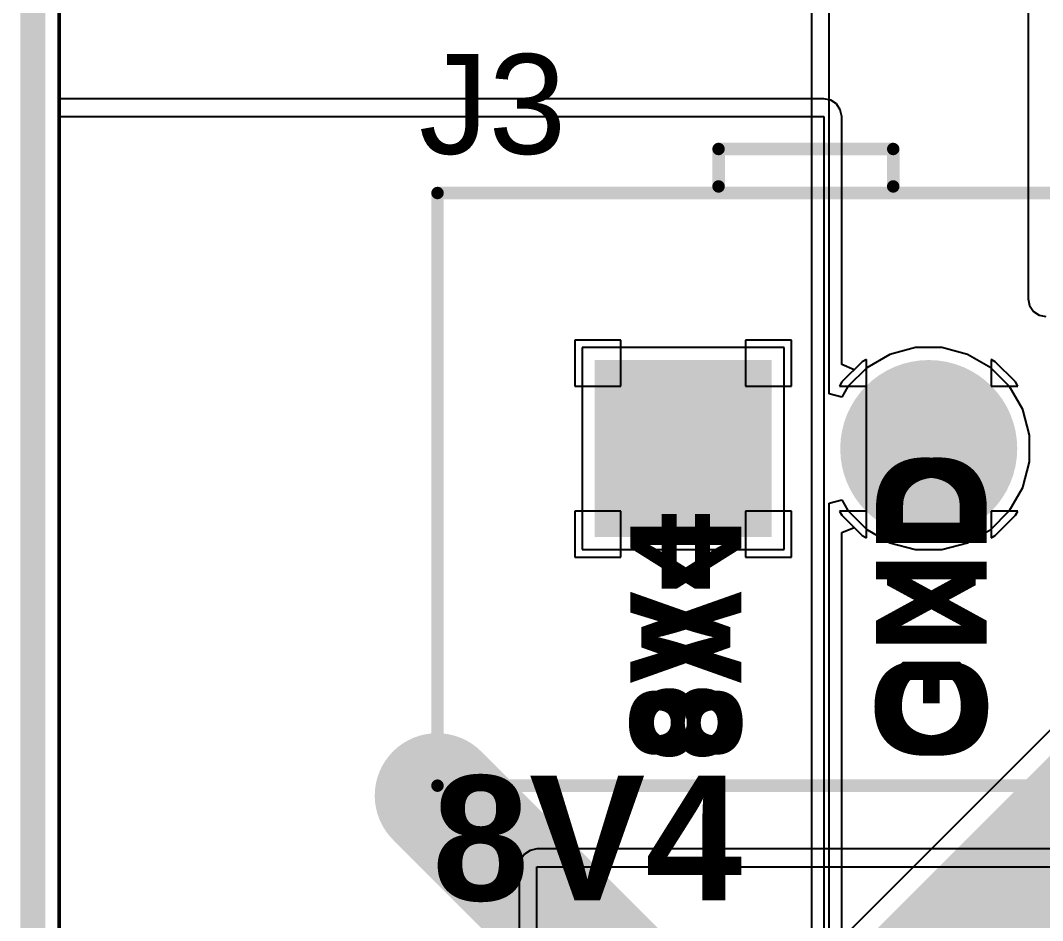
# Model space of a CAD drawing. Header units: inches. Extents: x 0 to 5376, y 0 to 5416.
# Drawn here: x -0.13 to 10.28, y 70.71 to 79.87 of the extents above; entities that cross this region are included whole.
import ezdxf

# ---------------------------------------------------------------- set-up
doc = ezdxf.new("R2010")
doc.units = ezdxf.units.IN
for name, color, linetype in [('Board Outline', 216, 'Continuous'), ('Bottom Layer', 5, 'Continuous'), ('Bottom Overlay', 54, 'Continuous'), ('Bottom Solder', 6, 'Continuous'), ('Layer 1', 16, 'Continuous'), ('Layer 2', 76, 'Continuous'), ('Multi-Layer', 9, 'Continuous'), ('Pad Holes', 156, 'Continuous'), ('Top Layer', 1, 'Continuous'), ('Top Overlay', 2, 'Continuous'), ('Top Solder', 216, 'Continuous')]:
    doc.layers.add(name, color=color, linetype=linetype)
doc.styles.add('Arial', font='', dxfattribs={"height": 0.2})
doc.styles.add('Arial_Bold', font='', dxfattribs={"height": 0.2})
doc.styles.get('Arial').set_extended_font_data('Arial')
doc.styles.get('Arial_Bold').set_extended_font_data('Arial', bold=True)

msp = doc.modelspace()

# ---------------------------------------------------------------- hatches: boundary and pattern name
at = {"layer": 'Bottom Layer'}
msp.add_hatch(color=5, dxfattribs=at).paths.add_polyline_path([(5.769, 76.364), (7.469, 76.364), (7.469, 74.664), (5.769, 74.664)])
h = msp.add_hatch(color=5, dxfattribs=at)
edge = h.paths.add_edge_path()
edge.add_arc((9.119, 75.514), 0.85, 0, 360)
at = {"layer": 'Bottom Solder'}
msp.add_hatch(color=6, dxfattribs=at).paths.add_polyline_path([(5.718, 76.415), (7.519, 76.415), (7.519, 74.613), (5.718, 74.613)])
h = msp.add_hatch(color=6, dxfattribs=at)
edge = h.paths.add_edge_path()
edge.add_arc((9.119, 75.514), 0.901, 0, 360)
at = {"layer": 'Layer 1'}
msp.add_hatch(color=16, dxfattribs=at).paths.add_polyline_path([(5.769, 76.364), (7.469, 76.364), (7.469, 74.664), (5.769, 74.664)])
h = msp.add_hatch(color=16, dxfattribs=at)
edge = h.paths.add_edge_path()
edge.add_arc((9.119, 75.514), 0.85, 0, 360)
at = {"layer": 'Layer 2'}
msp.add_hatch(color=76, dxfattribs=at).paths.add_polyline_path([(5.769, 76.364), (7.469, 76.364), (7.469, 74.664), (5.769, 74.664)])
h = msp.add_hatch(color=76, dxfattribs=at)
edge = h.paths.add_edge_path()
edge.add_arc((9.119, 75.514), 0.85, 0, 360)
at = {"layer": 'Multi-Layer'}
msp.add_hatch(color=9, dxfattribs=at).paths.add_polyline_path([(5.769, 76.364), (7.469, 76.364), (7.469, 74.664), (5.769, 74.664)])
h = msp.add_hatch(color=9, dxfattribs=at)
edge = h.paths.add_edge_path()
edge.add_arc((9.119, 75.514), 0.85, 0, 360)
at = {"layer": 'Pad Holes'}
h = msp.add_hatch(color=7, dxfattribs=at)
edge = h.paths.add_edge_path()
edge.add_arc((6.619, 75.514), 0.45, 0, 360)
h = msp.add_hatch(color=7, dxfattribs=at)
edge = h.paths.add_edge_path()
edge.add_arc((9.119, 75.514), 0.45, 0, 360)
at = {"layer": 'Top Layer'}
msp.add_hatch(color=1, dxfattribs=at).paths.add_polyline_path([(5.769, 76.364), (7.469, 76.364), (7.469, 74.664), (5.769, 74.664)])
h = msp.add_hatch(color=1, dxfattribs=at)
edge = h.paths.add_edge_path()
edge.add_arc((9.119, 75.514), 0.85, 0, 360)
at = {"layer": 'Top Solder'}
msp.add_hatch(color=216, dxfattribs=at).paths.add_polyline_path([(5.718, 76.415), (7.519, 76.415), (7.519, 74.613), (5.718, 74.613)])
h = msp.add_hatch(color=216, dxfattribs=at)
edge = h.paths.add_edge_path()
edge.add_arc((9.119, 75.514), 0.901, 0, 360)

# ---------------------------------------------------------------- linework, layer by layer
at = {"layer": 'Board Outline'}
msp.add_lwpolyline([(0, 0, 0.254, 0.254, 0), (0, 125, 0.254, 0.254, 0)], format="xyseb", dxfattribs=at)
at = {"layer": 'Bottom Layer'}
for p, q in [((0.259, 79.074), (0.259, 124.741)), ((8.052, 79.074), (0.259, 79.074)), ((8.121, 79.06), (8.052, 79.074)), ((8.18, 79.021), (8.121, 79.06)), ((8.219, 78.962), (8.18, 79.021)), ((0.259, 53.391), (0.259, 78.892)), ((0.259, 78.892), (8.052, 78.892)), ((8.052, 78.892), (8.052, 62.586)), ((8.233, 78.892), (8.219, 78.962)), ((8.233, 76.37), (8.233, 78.892)), ((5.984, 76.618), (5.515, 76.618)), ((5.515, 76.618), (5.515, 76.149)), ((5.984, 76.149), (5.984, 76.618)), ((7.723, 76.618), (7.254, 76.618)), ((7.254, 76.618), (7.254, 76.149)), ((7.723, 76.149), (7.723, 76.618)), ((8.441, 76.398), (8.36, 76.317)), ((8.484, 76.422), (8.441, 76.398)), ((8.484, 75.514), (8.484, 76.422)), ((9.796, 76.398), (9.754, 76.422)), ((9.754, 76.422), (9.754, 76.149)), ((10.002, 76.192), (9.796, 76.398)), ((8.36, 76.317), (8.233, 76.37)), ((10.027, 76.149), (10.002, 76.192)), ((5.515, 76.149), (5.984, 76.149)), ((7.254, 76.149), (7.723, 76.149)), ((9.754, 76.149), (10.027, 76.149)), ((8.484, 74.606), (8.484, 75.514)), ((5.984, 74.879), (5.515, 74.879)), ((5.515, 74.879), (5.515, 74.41)), ((5.984, 74.41), (5.984, 74.879)), ((7.723, 74.879), (7.254, 74.879)), ((7.254, 74.879), (7.254, 74.41)), ((7.723, 74.41), (7.723, 74.879)), ((10.027, 74.879), (9.754, 74.879)), ((9.754, 74.879), (9.754, 74.606)), ((9.796, 74.631), (10.002, 74.836)), ((10.002, 74.836), (10.027, 74.879)), ((8.233, 74.659), (8.36, 74.711)), ((8.36, 74.711), (8.441, 74.631)), ((8.233, 62.767), (8.233, 74.659)), ((8.441, 74.631), (8.484, 74.606)), ((9.754, 74.606), (9.796, 74.631)), ((5.515, 74.41), (5.984, 74.41)), ((7.254, 74.41), (7.723, 74.41))]:
    msp.add_line(p, q, dxfattribs=at)
at = {"layer": 'Layer 1'}
for p, q in [((0.259, 55.751), (0.259, 124.741)), ((7.646, 76.542), (5.591, 76.542)), ((5.591, 76.542), (5.591, 74.486)), ((7.646, 74.486), (7.646, 76.542)), ((8.441, 76.398), (8.235, 76.192)), ((8.484, 76.422), (8.441, 76.398)), ((8.484, 76.149), (8.484, 76.422)), ((9.796, 76.398), (9.754, 76.422)), ((9.754, 76.422), (9.754, 76.149)), ((10.002, 76.192), (9.796, 76.398)), ((8.235, 76.192), (8.21, 76.149)), ((10.027, 76.149), (10.002, 76.192)), ((8.21, 76.149), (8.484, 76.149)), ((9.754, 76.149), (10.027, 76.149)), ((8.484, 74.879), (8.21, 74.879)), ((8.21, 74.879), (8.235, 74.836)), ((8.235, 74.836), (8.441, 74.631)), ((8.484, 74.606), (8.484, 74.879)), ((10.027, 74.879), (9.754, 74.879)), ((9.754, 74.879), (9.754, 74.606)), ((9.796, 74.631), (10.002, 74.836)), ((10.002, 74.836), (10.027, 74.879)), ((8.441, 74.631), (8.484, 74.606)), ((9.754, 74.606), (9.796, 74.631)), ((5.591, 74.486), (7.646, 74.486)), ((11.093, 73.39), (6.736, 69.033))]:
    msp.add_line(p, q, dxfattribs=at)
msp.add_lwpolyline([(7.315, 68.453, 1.27, 1.27, 0), (11.913, 73.05, 1.27, 1.27, 0)], format="xyseb", dxfattribs=at)
at = {"layer": 'Layer 2'}
for p, q in [((0.279, 48.463), (0.279, 124.741)), ((7.925, 82.721), (7.925, 55.982)), ((8.106, 76.07), (8.106, 81.386)), ((7.646, 76.542), (5.591, 76.542)), ((5.591, 76.542), (5.591, 74.486)), ((7.646, 74.486), (7.646, 76.542)), ((8.983, 76.542), (8.722, 76.472)), ((9.254, 76.542), (8.983, 76.542)), ((9.515, 76.472), (9.254, 76.542)), ((8.722, 76.472), (8.488, 76.337)), ((9.75, 76.337), (9.515, 76.472)), ((8.488, 76.337), (8.296, 76.145)), ((9.941, 76.145), (9.75, 76.337)), ((8.233, 76.036), (8.106, 76.07)), ((8.296, 76.145), (8.233, 76.036)), ((10.076, 75.911), (9.941, 76.145)), ((10.146, 75.65), (10.076, 75.911)), ((10.146, 75.379), (10.146, 75.65)), ((10.076, 75.117), (10.146, 75.379)), ((9.941, 74.883), (10.076, 75.117)), ((8.106, 74.958), (8.233, 74.992)), ((8.106, 68.835), (8.106, 74.958)), ((8.233, 74.992), (8.296, 74.883)), ((8.296, 74.883), (8.488, 74.692)), ((9.75, 74.692), (9.941, 74.883)), ((8.488, 74.692), (8.722, 74.556)), ((9.515, 74.556), (9.75, 74.692)), ((8.722, 74.556), (8.983, 74.486)), ((9.254, 74.486), (9.515, 74.556)), ((5.591, 74.486), (7.646, 74.486)), ((8.983, 74.486), (9.254, 74.486))]:
    msp.add_line(p, q, dxfattribs=at)
msp.add_lwpolyline([(4.115, 71.984, 1.27, 1.27, 0), (7.29, 68.809, 1.27, 1.27, 0)], format="xyseb", dxfattribs=at)
msp.add_lwpolyline([(3.797, 71.984, 0.635, 0.635, 1), (4.432, 71.984, 0.635, 0.635, 1)], format="xyseb", close=True, dxfattribs=at)
at = {"layer": 'Top Layer'}
for p, q in [((10.131, 81.533), (10.131, 77.038)), ((0.259, 63.876), (0.259, 80.252)), ((10.131, 77.038), (10.145, 76.969)), ((10.145, 76.969), (10.184, 76.91)), ((10.184, 76.91), (10.243, 76.871)), ((10.243, 76.871), (10.312, 76.857)), ((7.646, 76.542), (5.591, 76.542)), ((5.591, 76.542), (5.591, 74.486)), ((7.646, 74.486), (7.646, 76.542)), ((8.441, 76.398), (8.235, 76.192)), ((8.484, 76.422), (8.441, 76.398)), ((8.484, 76.149), (8.484, 76.422)), ((9.796, 76.398), (9.754, 76.422)), ((9.754, 76.422), (9.754, 76.149)), ((10.002, 76.192), (9.796, 76.398)), ((8.235, 76.192), (8.21, 76.149)), ((10.027, 76.149), (10.002, 76.192)), ((8.21, 76.149), (8.484, 76.149)), ((9.754, 76.149), (10.027, 76.149)), ((8.484, 74.879), (8.21, 74.879)), ((8.21, 74.879), (8.235, 74.836)), ((8.235, 74.836), (8.441, 74.631)), ((8.484, 74.606), (8.484, 74.879)), ((10.027, 74.879), (9.754, 74.879)), ((9.754, 74.879), (9.754, 74.606)), ((9.796, 74.631), (10.002, 74.836)), ((10.002, 74.836), (10.027, 74.879)), ((8.441, 74.631), (8.484, 74.606)), ((9.754, 74.606), (9.796, 74.631)), ((5.591, 74.486), (7.646, 74.486)), ((5.003, 71.388), (4.963, 71.329)), ((5.061, 71.427), (5.003, 71.388)), ((5.131, 71.441), (5.061, 71.427)), ((18.716, 71.441), (5.131, 71.441)), ((4.963, 71.329), (4.95, 71.26)), ((4.95, 71.26), (4.95, 63.757)), ((5.131, 63.576), (5.131, 71.26)), ((5.131, 71.26), (18.898, 71.26))]:
    msp.add_line(p, q, dxfattribs=at)
at = {"layer": 'Top Overlay'}
for points in [[(6.98, 78.181, 0.127, 0.127, 0), (6.98, 78.562, 0.127, 0.127, 0)], [(6.98, 78.562, 0.127, 0.127, 0), (8.758, 78.562, 0.127, 0.127, 0)], [(8.758, 78.181, 0.127, 0.127, 0), (8.758, 78.562, 0.127, 0.127, 0)], [(4.119, 78.114, 0.127, 0.127, 0), (11.619, 78.114, 0.127, 0.127, 0)], [(4.119, 72.085, 0.127, 0.127, 0), (4.119, 78.114, 0.127, 0.127, 0)], [(4.119, 72.085, 0.127, 0.127, 0), (11.619, 72.085, 0.127, 0.127, 0)]]:
    msp.add_lwpolyline(points, format="xyseb", dxfattribs=at)
for points in [[(6.948, 78.562, 0.0635, 0.0635, 1), (7.011, 78.562, 0.0635, 0.0635, 1)], [(6.948, 78.562, 0.0635, 0.0635, 1), (7.011, 78.562, 0.0635, 0.0635, 1)], [(8.726, 78.562, 0.0635, 0.0635, 1), (8.789, 78.562, 0.0635, 0.0635, 1)], [(8.726, 78.562, 0.0635, 0.0635, 1), (8.789, 78.562, 0.0635, 0.0635, 1)], [(6.948, 78.181, 0.0635, 0.0635, 1), (7.011, 78.181, 0.0635, 0.0635, 1)], [(8.726, 78.181, 0.0635, 0.0635, 1), (8.789, 78.181, 0.0635, 0.0635, 1)], [(4.087, 78.114, 0.0635, 0.0635, 1), (4.15, 78.114, 0.0635, 0.0635, 1)], [(4.087, 78.114, 0.0635, 0.0635, 1), (4.15, 78.114, 0.0635, 0.0635, 1)], [(4.087, 72.085, 0.0635, 0.0635, 1), (4.15, 72.085, 0.0635, 0.0635, 1)], [(4.087, 72.085, 0.0635, 0.0635, 1), (4.15, 72.085, 0.0635, 0.0635, 1)]]:
    msp.add_lwpolyline(points, format="xyseb", close=True, dxfattribs=at)

# ---------------------------------------------------------------- texts
at = {"layer": 'Bottom Overlay', "style": 'Arial_Bold', "text_generation_flag": 2}
for s, p in [('GND', (8.694, 72.331)), ('8V4', (6.194, 72.331))]:
    msp.add_text(s, height=1.016, rotation=270, dxfattribs=at).set_placement(p)
at = {"layer": 'Top Overlay'}
for s, height, style, p in [('J3', 1.016, 'Arial', (3.929, 78.512)), ('8V4', 1.27, 'Arial_Bold', (4.064, 70.917))]:
    msp.add_text(s, height=height, dxfattribs=dict(at, style=style)).set_placement(p)
at = {"layer": 'Top Overlay', "style": 'Arial_Bold'}
for s, p in [('GND', (9.598, 72.331)), ('8V4', (7.098, 72.331))]:
    msp.add_text(s, height=1.016, rotation=90, dxfattribs=at).set_placement(p)

doc.saveas('drawing.dxf')
